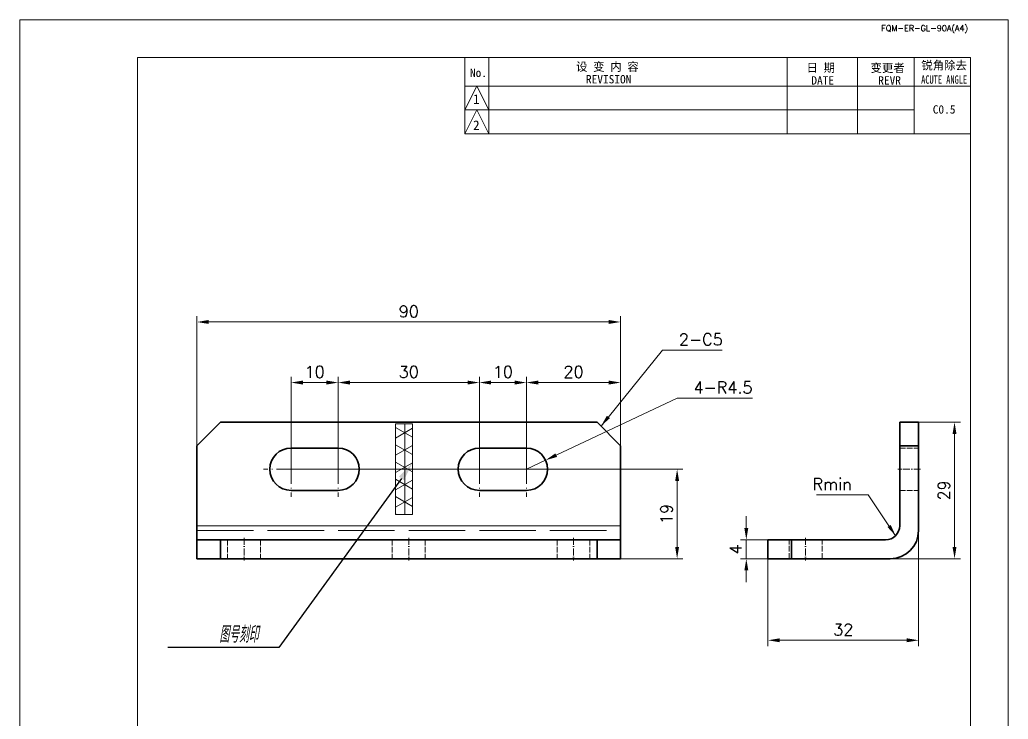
# Model space of a CAD drawing. Header units: millimetres. Extents: x -162325 to -83245, y 277409 to 326486.
# Drawn here: x -153981.3 to -153771.3, y 301523.8 to 301672.3 of the extents above; entities that cross this region are included whole.
import ezdxf
from ezdxf import colors
from ezdxf.entities.mleader import LeaderData, LeaderLine
from ezdxf.enums import TextEntityAlignment as Align
from ezdxf.math import Vec2, Vec3

# ---------------------------------------------------------------- set-up
doc = ezdxf.new("R2010")
doc.units = ezdxf.units.MM
doc.linetypes.add('DASHDOT', pattern=[18.5, 12, -3, 0.5, -3])
doc.linetypes.add('DASHED', pattern=[15, 12, -3])
for name, color, linetype, lineweight in [('A4', 3, 'Continuous', 20), ('图框', 7, 'Continuous', 20), ('尺寸线', 3, 'Continuous', 13)]:
    doc.layers.add(name, color=color, linetype=linetype, lineweight=lineweight)
doc.styles.add('CH-1', font='')
doc.styles.add('MX_NOTE_STANDARD', font='txt.shx', dxfattribs={"bigfont": 'extfont.shx'})
doc.styles.get("Standard").update_dxf_attribs({"font": 'txt', "bigfont": 'gbcbig.shx'})
doc.styles.get('CH-1').set_extended_font_data('SimSun')
doc.dimstyles.new('副本01', dxfattribs={"dimtxt": 2.5, "dimasz": 2.5, "dimexe": 1.25, "dimexo": 0, "dimgap": 1, "dimtad": 1, "dimdsep": 46, "dimtxsty": 'Standard', "dimcen": 1, "dimclrd": 3, "dimclre": 3, "dimclrt": 1, "dimadec": 1, "dimazin": 2, "dimtfac": 1, "dimtmove": 0, "dimatfit": 3, "dimfxl": 0, "dimtolj": 1, "dimlwd": -1, "dimlwe": -1, "dimarcsym": 0})
doc.dimstyles.new('副本01$4', dxfattribs={"dimtxt": 2.5, "dimasz": 2.5, "dimexe": 1.25, "dimexo": 0, "dimgap": 1, "dimtad": 1, "dimtih": 1, "dimtoh": 1, "dimdsep": 46, "dimtxsty": 'Standard', "dimcen": 1, "dimclrd": 3, "dimclre": 3, "dimclrt": 1, "dimadec": 1, "dimazin": 2, "dimtfac": 1, "dimtmove": 0, "dimatfit": 3, "dimfxl": 0, "dimtolj": 1, "dimlwd": -1, "dimlwe": -1, "dimarcsym": 0})

# ---------------------------------------------------------------- blocks, each defined once
blk = doc.blocks.new('1比1 竖框')
at = {"layer": '图框'}
for p, q in [((0, 0), (0, 297)), ((0, 297), (210, 297)), ((178, 297), (202, 297)), ((210, 297), (210, 0)), ((25, 289), (202, 289)), ((25, 10), (25, 289)), ((25, 272.79), (25, 289)), ((94.55, 272.79), (94.55, 289)), ((99.62, 289), (99.62, 272.79)), ((163, 289), (163, 272.79)), ((163, 289), (163, 272.79)), ((163, 289), (163, 272.79)), ((163, 289), (163, 272.79)), ((163, 289), (163, 272.79)), ((178, 289), (178, 272.79)), ((178, 289), (178, 272.79)), ((178, 289), (178, 272.79)), ((178, 289), (178, 272.79)), ((178, 289), (178, 272.79)), ((178, 289), (202, 289)), ((178, 289), (202, 289)), ((178, 289), (202, 289)), ((178, 289), (202, 289)), ((202, 289), (178, 289)), ((190, 289), (190, 272.79)), ((190, 289), (190, 272.79)), ((190, 289), (190, 272.79)), ((190, 289), (190, 272.79)), ((190, 289), (190, 272.79)), ((202, 289), (202, 10)), ((94.55, 277.86), (97.09, 282.93)), ((94.55, 282.93), (190, 282.93)), ((94.55, 282.93), (190, 282.93)), ((94.55, 282.93), (190, 282.93)), ((94.55, 282.93), (190, 282.93)), ((97.09, 282.93), (99.62, 277.86)), ((190, 282.93), (202, 282.93)), ((190, 282.93), (202, 282.93)), ((190, 282.93), (202, 282.93)), ((190, 282.93), (202, 282.93)), ((94.55, 272.79), (97.09, 277.86)), ((94.55, 277.86), (190, 277.86)), ((94.55, 277.86), (190, 277.86)), ((94.55, 277.86), (190, 277.86)), ((94.55, 277.86), (190, 277.86)), ((97.09, 277.86), (99.62, 272.79)), ((94.55, 272.79), (202, 272.79)), ((202, 272.79), (94.55, 272.79)), ((94.55, 272.79), (202, 272.79)), ((94.55, 272.79), (202, 272.79))]:
    blk.add_line(p, q, dxfattribs=at)
at = {"layer": '图框', "style": 'CH-1'}
for s, height, p in [('设 变 内 容', 1.775, (124.84, 287.09)), ('日 期', 1.775, (170.17, 286.84)), ('变更者', 1.775, (184.38, 286.84)), ('锐角除去', 1.775, (196.38, 287.37)), ('No.', 1.775, (97.45, 285.73)), ('REVISION', 1.775, (125.11, 284.38)), ('DATE', 1.775, (170.59, 284.13)), ('REVR', 1.775, (184.8, 284.13)), ('1', 2.03, (97, 280.16)), ('C0.5', 1.775, (196.38, 277.97)), ('2', 2.03, (97, 274.61))]:
    blk.add_text(s, height=height, dxfattribs=at).set_placement(p, align=Align.MIDDLE)
at = {"layer": '图框', "style": 'CH-1', "width": 0.7}
blk.add_text('ACUTE ANGLE', height=1.7746, dxfattribs=at).set_placement((196.38, 284.31), align=Align.MIDDLE)
at = {"layer": '图框', "insert": (192.25, 295), "char_height": 1.25, "width": 39, "attachment_point": 5}
blk.add_mtext('{\\Ftxt,@extfont2|c134;FQM-ER-GL-90A(A4)}', dxfattribs=at)
blk = doc.blocks.new('*D423')
at = {"layer": 'Defpoints', "color": 0, "transparency": 16777216}
for p in [(-153853.7, 301608.09), (-153943.7, 301581.83, 500.16), (-153853.7, 301581.83, 500.16)]:
    blk.add_point(p, dxfattribs=at)
at = {"layer": '尺寸线', "color": 3, "transparency": 16777216}
for p, q in [((-153943.7, 301581.83), (-153943.7, 301609.34)), ((-153853.7, 301581.83), (-153853.7, 301609.34)), ((-153941.2, 301608.09), (-153856.2, 301608.09))]:
    blk.add_line(p, q, dxfattribs=at)
for points in [[(-153941.2, 301608.51), (-153941.2, 301607.68), (-153943.7, 301608.09)], [(-153856.2, 301608.51), (-153856.2, 301607.68), (-153853.7, 301608.09)]]:
    blk.add_solid(points, dxfattribs=at)
at = {"layer": '尺寸线', "color": 1, "transparency": 16777216, "insert": (-153898.7, 301610.34), "char_height": 2.5, "attachment_point": 5}
blk.add_mtext('\\A1;90', dxfattribs=at)
blk = doc.blocks.new('*D424')
at = {"layer": 'Defpoints', "color": 0, "transparency": 16777216}
for p in [(-153790.39, 301586.83, 500.16), (-153796.39, 301557.83, 500.16), (-153782.75, 301557.83)]:
    blk.add_point(p, dxfattribs=at)
at = {"layer": '尺寸线', "color": 3, "transparency": 16777216}
for p, q in [((-153790.39, 301586.83), (-153781.5, 301586.83)), ((-153782.75, 301584.33), (-153782.75, 301560.33)), ((-153796.39, 301557.83), (-153781.5, 301557.83))]:
    blk.add_line(p, q, dxfattribs=at)
for points in [[(-153783.17, 301584.33), (-153782.34, 301584.33), (-153782.75, 301586.83)], [(-153783.17, 301560.33), (-153782.34, 301560.33), (-153782.75, 301557.83)]]:
    blk.add_solid(points, dxfattribs=at)
at = {"layer": '尺寸线', "color": 1, "transparency": 16777216, "insert": (-153785, 301572.33), "char_height": 2.5, "attachment_point": 5, "rotation": 90}
blk.add_mtext('\\A1;29', dxfattribs=at)
blk = doc.blocks.new('*D425')
at = {"layer": 'Defpoints', "color": 0, "transparency": 16777216}
for p in [(-153790.39, 301563.83, 500.16), (-153822.39, 301557.83, 500.16), (-153822.39, 301540.51)]:
    blk.add_point(p, dxfattribs=at)
at = {"layer": '尺寸线', "color": 3, "transparency": 16777216}
for p, q in [((-153790.39, 301563.83), (-153790.39, 301539.26)), ((-153822.39, 301557.83), (-153822.39, 301539.26)), ((-153792.89, 301540.51), (-153819.89, 301540.51))]:
    blk.add_line(p, q, dxfattribs=at)
for points in [[(-153819.89, 301540.93), (-153819.89, 301540.1), (-153822.39, 301540.51)], [(-153792.89, 301540.93), (-153792.89, 301540.1), (-153790.39, 301540.51)]]:
    blk.add_solid(points, dxfattribs=at)
at = {"layer": '尺寸线', "color": 1, "transparency": 16777216, "insert": (-153806.39, 301542.76), "char_height": 2.5, "attachment_point": 5}
blk.add_mtext('\\A1;32', dxfattribs=at)
blk = doc.blocks.new('*D426')
at = {"layer": 'Defpoints', "color": 0, "transparency": 16777216}
for p in [(-153822.39, 301561.83, 500.16), (-153826.99, 301557.83), (-153822.39, 301557.83)]:
    blk.add_point(p, dxfattribs=at)
at = {"layer": '尺寸线', "color": 3, "transparency": 16777216}
for p, q in [((-153826.99, 301564.33), (-153826.99, 301566.83)), ((-153822.39, 301561.83), (-153828.24, 301561.83)), ((-153826.99, 301561.83), (-153826.99, 301557.83)), ((-153822.39, 301557.83), (-153828.24, 301557.83)), ((-153826.99, 301555.33), (-153826.99, 301552.83))]:
    blk.add_line(p, q, dxfattribs=at)
for points in [[(-153827.4, 301564.33), (-153826.57, 301564.33), (-153826.99, 301561.83)], [(-153827.4, 301555.33), (-153826.57, 301555.33), (-153826.99, 301557.83)]]:
    blk.add_solid(points, dxfattribs=at)
at = {"layer": '尺寸线', "color": 1, "transparency": 16777216, "insert": (-153829.24, 301559.83), "char_height": 2.5, "attachment_point": 5, "rotation": 90}
blk.add_mtext('\\A1;4', dxfattribs=at)
blk = doc.blocks.new('*D432')
at = {"layer": 'Defpoints', "color": 0, "transparency": 16777216}
for p in [(-153923.7, 301576.83, 500.16), (-153841.69, 301576.83), (-153853.7, 301557.83, 500.16)]:
    blk.add_point(p, dxfattribs=at)
at = {"layer": '尺寸线', "color": 3, "transparency": 16777216}
for p, q in [((-153923.7, 301576.83), (-153840.44, 301576.83)), ((-153841.69, 301560.33), (-153841.69, 301574.33)), ((-153853.7, 301557.83), (-153840.44, 301557.83))]:
    blk.add_line(p, q, dxfattribs=at)
for points in [[(-153842.1, 301574.33), (-153841.27, 301574.33), (-153841.69, 301576.83)], [(-153842.1, 301560.33), (-153841.27, 301560.33), (-153841.69, 301557.83)]]:
    blk.add_solid(points, dxfattribs=at)
at = {"layer": '尺寸线', "color": 1, "transparency": 16777216, "insert": (-153843.94, 301567.33), "char_height": 2.5, "attachment_point": 5, "rotation": 90}
blk.add_mtext('\\A1;19', dxfattribs=at)
blk = doc.blocks.new('*D433')
at = {"layer": 'Defpoints', "color": 0, "transparency": 16777216}
for p in [(-153883.7, 301595.23), (-153883.7, 301576.83, 500.16), (-153873.7, 301576.83)]:
    blk.add_point(p, dxfattribs=at)
at = {"layer": '尺寸线', "color": 3, "transparency": 16777216}
for p, q in [((-153883.7, 301576.83), (-153883.7, 301596.48)), ((-153873.7, 301576.83), (-153873.7, 301596.48)), ((-153876.2, 301595.23), (-153881.2, 301595.23))]:
    blk.add_line(p, q, dxfattribs=at)
for points in [[(-153881.2, 301595.65), (-153881.2, 301594.81), (-153883.7, 301595.23)], [(-153876.2, 301595.65), (-153876.2, 301594.81), (-153873.7, 301595.23)]]:
    blk.add_solid(points, dxfattribs=at)
at = {"layer": '尺寸线', "color": 1, "transparency": 16777216, "insert": (-153878.7, 301597.48), "char_height": 2.5, "attachment_point": 5}
blk.add_mtext('\\A1;10', dxfattribs=at)
blk = doc.blocks.new('*D434')
at = {"layer": 'Defpoints', "color": 0, "transparency": 16777216}
for p in [(-153913.7, 301595.23), (-153913.7, 301576.83, 500.16), (-153883.7, 301576.83)]:
    blk.add_point(p, dxfattribs=at)
at = {"layer": '尺寸线', "color": 3, "transparency": 16777216}
for p, q in [((-153913.7, 301576.83), (-153913.7, 301596.48)), ((-153883.7, 301576.83), (-153883.7, 301596.48)), ((-153886.2, 301595.23), (-153911.2, 301595.23))]:
    blk.add_line(p, q, dxfattribs=at)
for points in [[(-153911.2, 301595.65), (-153911.2, 301594.81), (-153913.7, 301595.23)], [(-153886.2, 301595.65), (-153886.2, 301594.81), (-153883.7, 301595.23)]]:
    blk.add_solid(points, dxfattribs=at)
at = {"layer": '尺寸线', "color": 1, "transparency": 16777216, "insert": (-153898.7, 301597.48), "char_height": 2.5, "attachment_point": 5}
blk.add_mtext('\\A1;30', dxfattribs=at)
blk = doc.blocks.new('*D435')
at = {"layer": 'Defpoints', "color": 0, "transparency": 16777216}
for p in [(-153923.7, 301595.23), (-153923.7, 301576.83, 500.16), (-153913.7, 301576.83, 500.16)]:
    blk.add_point(p, dxfattribs=at)
at = {"layer": '尺寸线', "color": 3, "transparency": 16777216}
for p, q in [((-153923.7, 301576.83), (-153923.7, 301596.48)), ((-153913.7, 301576.83), (-153913.7, 301596.48)), ((-153916.2, 301595.23), (-153921.2, 301595.23))]:
    blk.add_line(p, q, dxfattribs=at)
for points in [[(-153921.2, 301595.65), (-153921.2, 301594.81), (-153923.7, 301595.23)], [(-153916.2, 301595.65), (-153916.2, 301594.81), (-153913.7, 301595.23)]]:
    blk.add_solid(points, dxfattribs=at)
at = {"layer": '尺寸线', "color": 1, "transparency": 16777216, "insert": (-153918.7, 301597.48), "char_height": 2.5, "attachment_point": 5}
blk.add_mtext('\\A1;10', dxfattribs=at)
blk = doc.blocks.new('*D436')
at = {"layer": 'Defpoints', "color": 0, "transparency": 16777216}
for p in [(-153853.7, 301595.23), (-153853.7, 301581.83), (-153873.7, 301576.83)]:
    blk.add_point(p, dxfattribs=at)
at = {"layer": '尺寸线', "color": 3, "transparency": 16777216}
for p, q in [((-153873.7, 301576.83), (-153873.7, 301596.48)), ((-153853.7, 301581.83), (-153853.7, 301596.48)), ((-153871.2, 301595.23), (-153856.2, 301595.23))]:
    blk.add_line(p, q, dxfattribs=at)
for points in [[(-153871.2, 301595.65), (-153871.2, 301594.81), (-153873.7, 301595.23)], [(-153856.2, 301595.65), (-153856.2, 301594.81), (-153853.7, 301595.23)]]:
    blk.add_solid(points, dxfattribs=at)
at = {"layer": '尺寸线', "color": 1, "transparency": 16777216, "insert": (-153863.7, 301597.48), "char_height": 2.5, "attachment_point": 5}
blk.add_mtext('\\A1;20', dxfattribs=at)
blk = doc.blocks.new('*D437')
at = {"layer": 'Defpoints', "color": 0, "transparency": 16777216}
for p in [(-153873.7, 301576.83, 500.16), (-153869.63, 301578.75, 500.16)]:
    blk.add_point(p, dxfattribs=at)
at = {"layer": '尺寸线', "color": 3, "transparency": 16777216}
for p, q in [((-153841.68, 301591.94), (-153867.37, 301579.82)), ((-153825.68, 301591.94), (-153841.68, 301591.94)), ((-153873.7, 301576.83), (-153869.63, 301578.75))]:
    blk.add_line(p, q, dxfattribs=at)
blk.add_solid([(-153867.55, 301580.2), (-153867.2, 301579.44), (-153869.63, 301578.75)], dxfattribs=at)
at = {"layer": '尺寸线', "color": 1, "transparency": 16777216, "insert": (-153831.93, 301594.19), "char_height": 2.5, "attachment_point": 5, "style": 'MX_NOTE_STANDARD'}
blk.add_mtext('\\A1;\\A1;4-R4.5', dxfattribs=at)

msp = doc.modelspace()

# ---------------------------------------------------------------- hatches: boundary and pattern name
at = {"layer": '尺寸线'}
h = msp.add_hatch(dxfattribs=at)
h.set_pattern_fill('NET3', color=4, angle=90)
h.set_pattern_definition([(90, (-139075.4968, 289880.3072), (-3.175, 2e-16), []), (150, (-139075.4968, 289880.3072), (-1.5875, -2.74963066), []), (210, (-139075.4968, 289880.3072), (1.5875, -2.74963066), [])])
h.paths.add_polyline_path([(-153897.915, 301586.441), (-153901.511, 301586.441), (-153901.511, 301567.221), (-153897.915, 301567.221)])

# ---------------------------------------------------------------- linework, layer by layer
at = {"color": 7, "lineweight": 35}
for p, q in [((-153938.704, 301586.831), (-153943.704, 301581.831)), ((-153858.704, 301586.831), (-153938.704, 301586.831)), ((-153853.704, 301581.831), (-153858.704, 301586.831)), ((-153794.393, 301586.831), (-153790.393, 301586.831)), ((-153794.393, 301581.831), (-153794.393, 301586.831)), ((-153790.393, 301586.831), (-153790.393, 301581.831)), ((-153943.704, 301564.831), (-153943.704, 301581.831)), ((-153923.704, 301581.331), (-153913.704, 301581.331)), ((-153883.704, 301581.331), (-153873.704, 301581.331)), ((-153853.704, 301564.831), (-153853.704, 301581.831)), ((-153794.393, 301581.831), (-153790.393, 301581.831)), ((-153794.393, 301564.831), (-153794.393, 301581.831)), ((-153790.393, 301563.831), (-153790.393, 301581.831)), ((-153913.704, 301572.331), (-153923.704, 301572.331)), ((-153873.704, 301572.331), (-153883.704, 301572.331)), ((-153943.704, 301564.831), (-153943.704, 301561.831)), ((-153853.704, 301561.831), (-153853.704, 301564.831)), ((-153943.704, 301557.831), (-153943.704, 301561.831)), ((-153938.704, 301561.831), (-153943.704, 301561.831)), ((-153938.704, 301557.831), (-153938.704, 301561.831)), ((-153858.704, 301561.831), (-153938.704, 301561.831)), ((-153853.704, 301561.831), (-153858.704, 301561.831)), ((-153858.704, 301557.831), (-153858.704, 301561.831)), ((-153853.704, 301557.831), (-153853.704, 301561.831)), ((-153817.393, 301561.831), (-153822.393, 301561.831)), ((-153822.393, 301557.831), (-153822.393, 301561.831)), ((-153817.393, 301561.831), (-153797.393, 301561.831)), ((-153817.393, 301557.831), (-153817.393, 301561.831)), ((-153938.704, 301557.831), (-153943.704, 301557.831)), ((-153858.704, 301557.831), (-153938.704, 301557.831)), ((-153853.704, 301557.831), (-153858.704, 301557.831)), ((-153817.393, 301557.831), (-153822.393, 301557.831)), ((-153817.393, 301557.831), (-153796.393, 301557.831))]:
    msp.add_line(p, q, dxfattribs=at)
at = {"color": 2, "linetype": 'DASHDOT', "lineweight": 13, "ltscale": 0.292493}
for p, q in [((-153923.704, 301582.681), (-153923.704, 301570.981)), ((-153913.704, 301582.681), (-153913.704, 301570.981)), ((-153883.704, 301582.681), (-153883.704, 301570.981)), ((-153873.704, 301582.681), (-153873.704, 301570.981)), ((-153917.854, 301576.831), (-153929.553, 301576.831)), ((-153907.854, 301576.831), (-153919.553, 301576.831)), ((-153877.854, 301576.831), (-153889.553, 301576.831)), ((-153867.854, 301576.831), (-153879.553, 301576.831))]:
    msp.add_line(p, q, dxfattribs=at)
at = {"color": 1, "linetype": 'DASHED', "lineweight": 13, "ltscale": 0.1}
for p, q in [((-153790.393, 301581.831), (-153794.393, 301581.831)), ((-153794.393, 301581.331), (-153790.393, 301581.331)), ((-153794.393, 301572.331), (-153790.393, 301572.331)), ((-153937.204, 301561.831), (-153937.204, 301557.831)), ((-153930.204, 301561.831), (-153930.204, 301557.831)), ((-153902.204, 301561.831), (-153902.204, 301557.831)), ((-153895.204, 301561.831), (-153895.204, 301557.831)), ((-153867.204, 301561.831), (-153867.204, 301557.831)), ((-153860.204, 301561.831), (-153860.204, 301557.831)), ((-153817.893, 301557.831), (-153817.893, 301561.831)), ((-153817.893, 301557.831), (-153817.893, 301561.831)), ((-153817.893, 301557.831), (-153817.893, 301561.831)), ((-153817.393, 301557.831), (-153817.393, 301561.831)), ((-153810.893, 301557.831), (-153810.893, 301561.831)), ((-153810.893, 301557.831), (-153810.893, 301561.831)), ((-153810.893, 301557.831), (-153810.893, 301561.831))]:
    msp.add_line(p, q, dxfattribs=at)
at = {"color": 2, "linetype": 'DASHDOT', "lineweight": 13, "ltscale": 0.12002}
for p, q in [((-153789.993, 301576.831), (-153794.794, 301576.831)), ((-153933.704, 301562.231), (-153933.704, 301557.43)), ((-153898.704, 301562.231), (-153898.704, 301557.43)), ((-153863.704, 301562.231), (-153863.704, 301557.43)), ((-153814.393, 301562.231), (-153814.393, 301557.43))]:
    msp.add_line(p, q, dxfattribs=at)
at = {"color": 7, "lineweight": 13}
msp.add_line((-153853.704, 301564.831), (-153943.704, 301564.831), dxfattribs=at)
at = {"color": 1, "linetype": 'DASHED', "lineweight": 13}
msp.add_line((-153943.704, 301563.831), (-153853.704, 301563.831), dxfattribs=at)
at = {"color": 7, "lineweight": 35}
for centre, radius, start, end in [((-153923.704, 301576.831), 4.5, 90, 270), ((-153913.704, 301576.831), 4.5, 270, 90), ((-153883.704, 301576.831), 4.5, 90, 270), ((-153873.704, 301576.831), 4.5, 270, 90), ((-153797.393, 301564.831), 3, 270, 0), ((-153796.393, 301563.831), 6, 270, 0)]:
    msp.add_arc(centre, radius, start, end, dxfattribs=at)
at = {"layer": 'A4'}
msp.add_lwpolyline([(-153981.344, 301672.253), (-153771.344, 301672.253), (-153771.344, 301375.253), (-153981.344, 301375.253)], close=True, dxfattribs=at)
at = {"layer": '尺寸线', "color": 4, "elevation": -500.161}
msp.add_lwpolyline([(-153901.511, 301567.221), (-153901.511, 301586.441), (-153897.915, 301586.441), (-153897.915, 301567.221)], close=True, dxfattribs=at)

# ---------------------------------------------------------------- block references
at = {"layer": '图框'}
msp.add_blockref('1比1 竖框', (-153981.344, 301375.253), dxfattribs=at)

# ---------------------------------------------------------------- texts
at = {"layer": '尺寸线', "color": 1, "char_height": 2.5, "style": 'MX_NOTE_STANDARD'}
for s, insert, attachment_point in [('2-C5', (-153841.305, 301603.136), 7), ('Rmin', (-153804.578, 301572.409), 9)]:
    msp.add_mtext(s, dxfattribs=dict(at, insert=insert, attachment_point=attachment_point))

# ---------------------------------------------------------------- dimensions: what is measured, and where the dimension line sits
at = {"layer": '尺寸线'}
for base, p1, p2, picture, middle in [((-153853.704, 301608.093, -500.161), (-153943.704, 301581.831), (-153853.704, 301581.831), '*D423', (-153898.704, 301610.343, -500.161)), ((-153923.704, 301595.232, -500.161), (-153913.704, 301576.831), (-153923.704, 301576.831), '*D435', (-153918.704, 301597.482, -500.161)), ((-153913.704, 301595.232, -500.161), (-153883.704, 301576.831, -500.161), (-153913.704, 301576.831), '*D434', (-153898.704, 301597.482, -500.161)), ((-153883.704, 301595.232, -500.161), (-153873.704, 301576.831, -500.161), (-153883.704, 301576.831), '*D433', (-153878.704, 301597.482, -500.161)), ((-153853.704, 301595.232, -500.161), (-153873.704, 301576.831, -500.161), (-153853.704, 301581.831, -500.161), '*D436', (-153863.704, 301597.482, -500.161)), ((-153822.393, 301540.513, -500.161), (-153790.393, 301563.831), (-153822.393, 301557.831), '*D425', (-153806.393, 301542.763, -500.161))]:
    dim = msp.add_linear_dim(base=base, p1=p1, p2=p2, dimstyle='副本01', dxfattribs=at)
    dim.commit()
    dim.dimension.update_dxf_attribs({"geometry": picture, "text_midpoint": middle})
dim = msp.add_radius_dim(center=(-153873.704, 301576.831), mpoint=(-153869.634, 301578.752), text='\\A1;4-<>', dimstyle='副本01$4', override={"dimtxsty": 'MX_NOTE_STANDARD'}, dxfattribs=at)
dim.commit()
dim.dimension.update_dxf_attribs({"geometry": '*D437', "text_midpoint": (-153831.928, 301591.943, -500.161), "dimtype": 164})
for base, p1, p2, picture, middle in [((-153782.754, 301557.831, -500.161), (-153790.393, 301586.831), (-153796.393, 301557.831), '*D424', (-153785.004, 301572.331, -500.161)), ((-153841.685, 301576.831, -500.161), (-153853.704, 301557.831), (-153923.704, 301576.831), '*D432', (-153843.935, 301567.331, -500.161)), ((-153826.988, 301557.831, -500.161), (-153822.393, 301561.831), (-153822.393, 301557.831, -500.161), '*D426', (-153829.238, 301559.831, -500.161))]:
    dim = msp.add_linear_dim(base=base, p1=p1, p2=p2, angle=90, dimstyle='副本01', dxfattribs=at)
    dim.commit()
    dim.dimension.update_dxf_attribs({"geometry": picture, "text_midpoint": middle})

# ---------------------------------------------------------------- leaders
at = {"layer": '尺寸线', "annotation_type": 0, "has_hookline": 1}
for points, hookline_direction, text_width in [([(-153857.859, 301585.986), (-153844.805, 301602.136), (-153842.305, 301602.136)], 0, 9.167), ([(-153795.272, 301562.71), (-153801.078, 301571.409), (-153803.578, 301571.409)], 1, 7.5)]:
    msp.add_leader(points, dimstyle='副本01', override={"dimgap": 1, "dimtad": 1}, dxfattribs=dict(at, hookline_direction=hookline_direction, text_width=text_width))
at = {"layer": '尺寸线'}
ml = msp.add_multileader_mtext('Standard', dxfattribs=at)
ml.set_content('\\A1;{\\Q10;\\W0.7;\\C4;图号刻印}', color=256)
ml.set_leader_properties()
ml.build(insert=Vec2(0, 0))
ml.multileader.update_dxf_attribs({"text_right_attachment_type": 6, "dogleg_length": 0.36})
ctx = ml.context
ctx.base_point, ctx.char_height, ctx.plane_origin = Vec3(-153939.655, 301540.902, -500.161), 3.5, Vec3(-153878.841, 301549.72, -500.161)
ctx.right_attachment, ctx.text_align_type = 6, 2
notes = []
notes.append((ctx, [(0, (1, 1, 0), (-153926.272, 301538.998, -500.161), (-1, 0), 2.36, [(0, [(-153897.915, 301578.131, -500.161)], 0, [])])]))
ctx.mtext.insert, ctx.mtext.alignment, ctx.mtext.flow_direction = Vec3(-153930.632, 301543.515, -500.161), 3, 5
for ctx, leaders in notes:
    for number, flags, end, landing, length, lines in leaders:
        leader = LeaderData()
        leader.index, (leader.has_last_leader_line, leader.has_dogleg_vector, leader.attachment_direction) = number, flags
        leader.last_leader_point, leader.dogleg_vector, leader.dogleg_length = Vec3(end), Vec3(landing), length
        for number, points, colour, breaks in lines:
            line = LeaderLine()
            line.index, line.vertices, line.color, line.breaks = number, Vec3.list(points), colors.encode_raw_color(colour), breaks
            leader.lines.append(line)
        ctx.leaders.append(leader)

doc.saveas('drawing.dxf')
